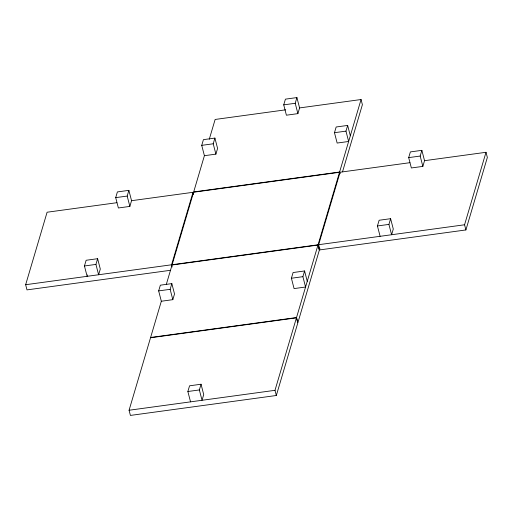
<?xml version="1.0" encoding="UTF-8"?>
<svg xmlns="http://www.w3.org/2000/svg" width="513" height="513" viewBox="0 0 513 513"><rect width="100%" height="100%" fill="white"/><g stroke="black" fill="none" stroke-linecap="round" stroke-linejoin="round"><path stroke-width="0.77" d="M170.528 270.287L26.99 289.89L25.65 284.715L47.1 212.228L116.887 202.699M87.543 274.891L87.12 276.321L84.446 265.978L86.133 260.271L97.624 258.699L100.298 269.043L98.611 274.75L95.937 264.407L97.624 258.699M115.701 197.633L117.387 191.926L128.878 190.355L131.552 200.698L129.866 206.406L118.375 207.977L115.701 197.633L127.186 196.062L128.878 190.355M161.332 301.24L158.658 290.897L160.351 285.183L171.836 283.618L174.516 293.962L172.823 299.669L161.332 301.24L150.61 337.477L296.527 317.553L317.983 245.067L172.06 264.997L166.411 284.08M204.405 155.696L201.731 145.352L203.424 139.645L214.909 138.08L217.589 148.424L215.896 154.131L204.405 155.696L193.683 191.939L339.6 172.015L361.056 99.528L299.586 107.922L297.893 113.629L286.401 115.201L283.727 104.857L285.42 99.15L296.912 97.579L299.586 107.922M172.144 267.004L171.573 264.785L193.023 192.304L131.552 200.698M129.071 410.246L150.527 337.766L296.443 317.836L297.784 323.01L276.327 395.491L130.411 415.421L129.071 410.246L274.994 390.322L296.443 317.836M209.259 139.305L215.133 119.458L285.715 109.814M172.823 299.669L170.149 289.326L171.836 283.618M215.896 154.131L213.222 143.787L214.909 138.08M190.541 401.852L187.867 391.509L189.56 385.802L201.045 384.237L203.719 394.58L202.032 400.287L199.358 389.944L201.045 384.237M297.893 113.629L295.219 103.286L296.912 97.579M304.581 270.967L302.888 276.674L305.568 287.017L294.077 288.588L291.403 278.245L293.09 272.538L304.581 270.967L307.255 281.31M347.654 125.428L345.961 131.136L348.641 141.479L337.15 143.05L334.476 132.7L336.162 126.993L347.654 125.428L350.328 135.772M318.066 244.784L339.516 172.297L193.6 192.228L172.144 264.708L318.066 244.784L319.4 249.953L319.856 248.427M424.54 160.684L421.866 150.341L410.374 151.912L408.688 157.619L411.362 167.963L422.853 166.392L424.54 160.684L486.01 152.29L487.35 157.465L465.9 229.946L319.977 249.876L318.637 244.701L340.093 172.221L409.881 162.692M342.517 171.842L362.39 104.697L361.056 99.528M380.107 236.307L377.433 225.964L379.126 220.257L390.617 218.692L393.291 229.035L391.599 234.742L388.925 224.399L390.617 218.692M422.853 166.392L420.179 156.048L421.866 150.341M465.9 229.946L464.56 224.777L486.01 152.29M283.727 104.857L295.219 103.286M201.731 145.352L213.222 143.787M334.476 132.7L345.961 131.136M408.688 157.619L420.179 156.048M84.446 265.978L95.937 264.407M377.433 225.964L388.925 224.399M25.65 284.715L171.573 264.785M318.637 244.701L464.56 224.777M158.658 290.897L170.149 289.326M291.403 278.245L302.888 276.674M187.867 391.509L199.358 389.944M339.6 172.015L339.984 173.49M339.516 172.297L339.901 173.779M317.983 245.067L319.317 250.241L297.867 322.722L296.527 317.553M274.994 390.322L276.327 395.491M193.023 192.304L193.593 194.523M127.186 196.062L129.866 206.406"/></g></svg>
